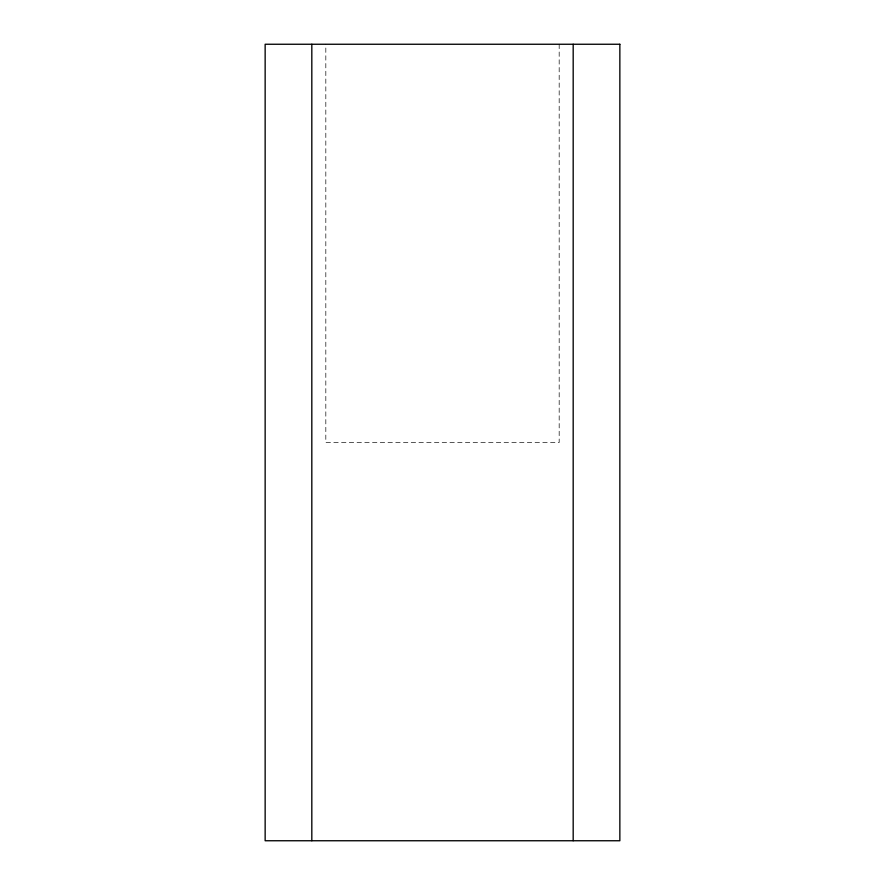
<?xml version="1.0" encoding="UTF-8"?>
<svg xmlns="http://www.w3.org/2000/svg" width="885" height="885" viewBox="0 0 885 885"><rect width="100%" height="100%" fill="white"/><g stroke="black" fill="none" stroke-linecap="round" stroke-linejoin="round"><path stroke-width="0.66" stroke-dasharray="4.42 3.32" d="M559.176 44.25L559.176 442.5L325.824 442.5L325.824 44.25"/><path stroke-width="1.33" d="M573.181 44.25L573.181 840.75M311.819 44.25L311.819 840.75M619.854 44.25L265.146 44.25L265.146 840.75L619.854 840.75L619.854 44.25"/></g></svg>
